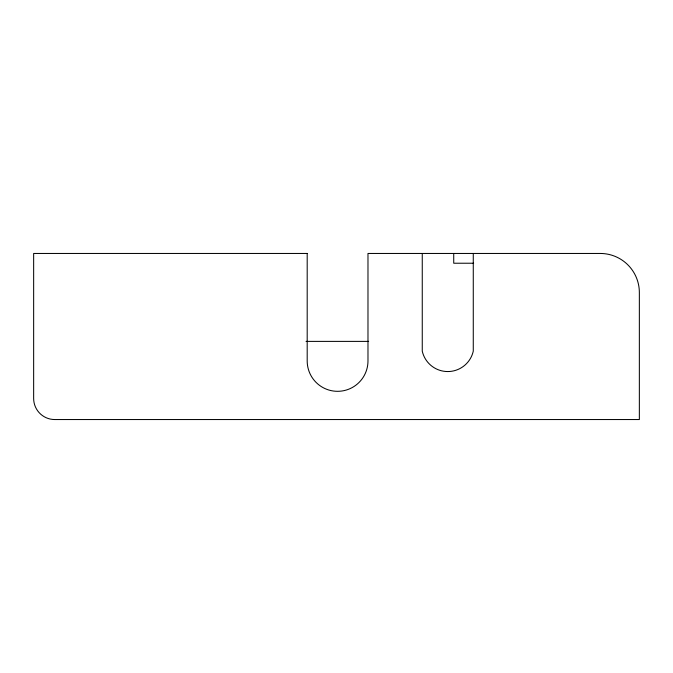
<?xml version="1.0" encoding="UTF-8"?>
<svg xmlns="http://www.w3.org/2000/svg" width="673" height="673" viewBox="0 0 673 673"><rect width="100%" height="100%" fill="white"/><g stroke="black" fill="none" stroke-linecap="round" stroke-linejoin="round"><path stroke-width="1.01" d="M473.624 263.227L453.728 263.227L453.728 253.46M306.055 341.388L368.653 341.388M473.27 253.46L473.27 351.155A26.146 26.146 0 0 1 422.257 351.155L422.257 253.46M307.191 253.46L33.65 253.46L33.65 398.45A21.09 21.09 0 0 0 54.74 419.54L639.35 419.54L639.35 292.536A39.076 39.076 0 0 0 600.274 253.46L367.98 253.46L367.98 360.921A30.394 30.394 0 0 1 337.585 391.316A30.394 30.394 0 0 1 307.191 360.921L307.191 253.46"/></g></svg>
